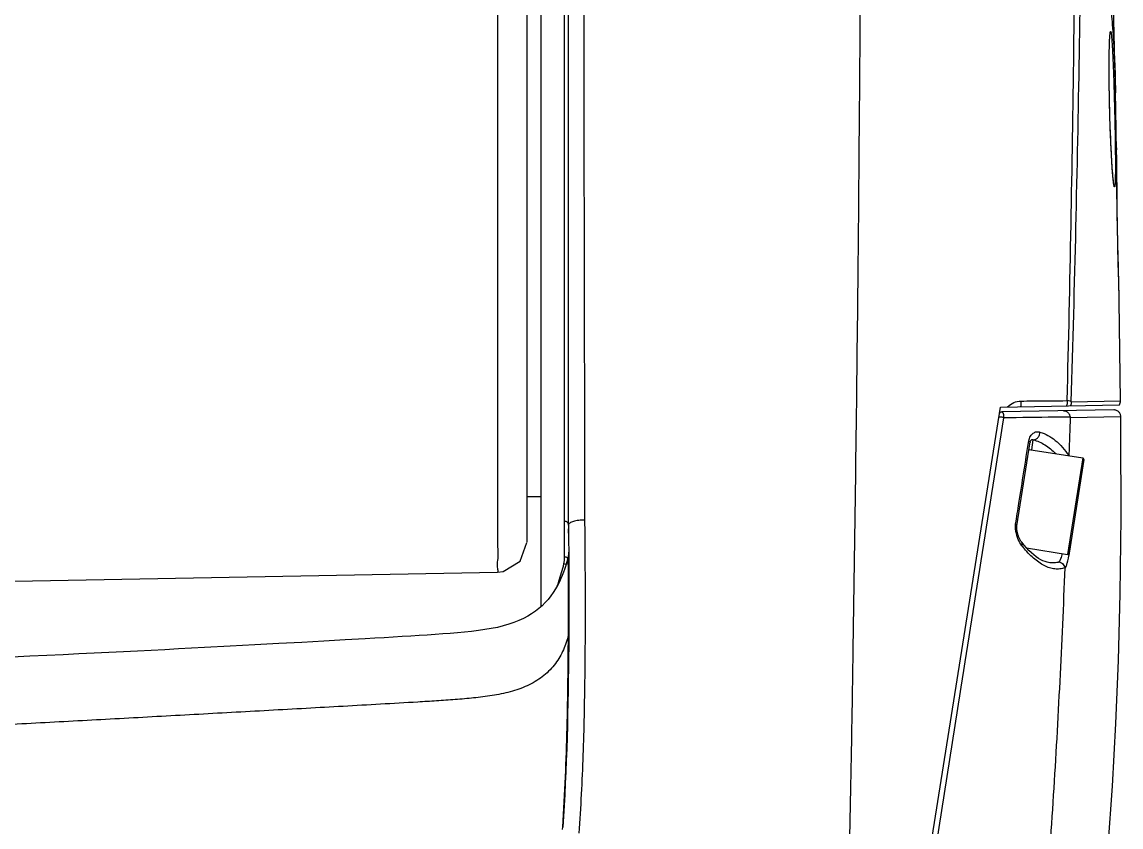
# Model space of a CAD drawing. Header units: millimetres. Extents: x 4086 to 8300, y 123 to 1549.
# Drawn here: x 6746.98 to 6766.68, y 700.57 to 715 of the extents above; entities that cross this region are included whole.
import ezdxf

# ---------------------------------------------------------------- set-up
doc = ezdxf.new("R2010")
doc.units = ezdxf.units.MM
doc.layers.add('外形图', color=7, linetype='Continuous')

msp = doc.modelspace()

# ---------------------------------------------------------------- linework, layer by layer
at = {"layer": '外形图'}
for p, q in [((6756.0301, 737.0939), (6756.0301, 705.6723)), ((6756.2791, 735.7355), (6756.2791, 704.5117)), ((6756.7791, 705.9797), (6756.7791, 724.6768)), ((6756.7054, 706.047), (6756.7054, 723.8703)), ((6766.4856, 714.7833), (6766.4856, 714.7837)), ((6766.4745, 714.5663), (6766.4755, 714.6012)), ((6766.4755, 714.6012), (6766.4767, 714.6324)), ((6766.4767, 714.6324), (6766.4778, 714.6601)), ((6766.4707, 714.3593), (6766.4717, 714.4354)), ((6766.4711, 714.4132), (6766.4712, 714.4181)), ((6766.4717, 714.4354), (6766.4725, 714.4838)), ((6766.4725, 714.4838), (6766.4734, 714.5272)), ((6766.4734, 714.5272), (6766.4745, 714.5663)), ((6766.5702, 714.2628), (6766.5818, 713.7288)), ((6766.5879, 713.4363), (6766.5817, 713.7288)), ((6766.6035, 712.6683), (6766.5879, 713.4363)), ((6766.497, 712.9101), (6766.4929, 713.0122)), ((6766.5011, 712.8166), (6766.497, 712.9101)), ((6766.5051, 712.7314), (6766.5011, 712.8166)), ((6766.5091, 712.6542), (6766.5051, 712.7314)), ((6766.5129, 712.5845), (6766.5091, 712.6542)), ((6766.601, 712.7018), (6766.6011, 712.7255)), ((6766.601, 712.6877), (6766.6011, 712.7089)), ((6766.6011, 712.6332), (6766.601, 712.6877)), ((6766.6011, 712.7255), (6766.6013, 712.7346)), ((6766.6011, 712.7089), (6766.6013, 712.7306)), ((6766.6015, 712.5508), (6766.6011, 712.6332)), ((6766.6022, 712.7309), (6766.6023, 712.7294)), ((6766.6029, 712.7031), (6766.6029, 712.7028)), ((6766.6049, 712.5728), (6766.6035, 712.6683)), ((6766.5165, 712.5216), (6766.5129, 712.5845)), ((6766.52, 712.4647), (6766.5165, 712.5216)), ((6766.5234, 712.4131), (6766.52, 712.4647)), ((6766.6021, 712.4575), (6766.6015, 712.5508)), ((6766.6033, 712.3377), (6766.6021, 712.4575)), ((6766.5266, 712.3665), (6766.5234, 712.4131)), ((6766.5297, 712.3244), (6766.5266, 712.3665)), ((6766.5326, 712.2866), (6766.5297, 712.3244)), ((6766.5354, 712.2529), (6766.5326, 712.2866)), ((6766.538, 712.223), (6766.5354, 712.2529)), ((6766.5405, 712.197), (6766.538, 712.223)), ((6766.6048, 712.2052), (6766.6033, 712.3377)), ((6766.6109, 712.0252), (6766.6088, 712.2212)), ((6766.5427, 712.1744), (6766.5405, 712.197)), ((6766.5448, 712.155), (6766.5427, 712.1744)), ((6766.5535, 712.0819), (6766.5534, 712.0828)), ((6766.6067, 712.0656), (6766.6048, 712.2052)), ((6766.6087, 711.9258), (6766.6067, 712.0656)), ((6766.6133, 711.8097), (6766.6109, 712.0252)), ((6766.6119, 711.7325), (6766.6087, 711.9258)), ((6766.6094, 711.8799), (6766.6094, 711.8806)), ((6766.6147, 711.575), (6766.6119, 711.7325)), ((6766.6159, 711.5811), (6766.6133, 711.8097)), ((6766.6178, 711.4147), (6766.6147, 711.575)), ((6766.6185, 711.3823), (6766.6159, 711.5811)), ((6766.6212, 711.2532), (6766.6178, 711.4147)), ((6766.6247, 711.0927), (6766.6212, 711.2532)), ((6766.6282, 710.9359), (6766.6247, 711.0927)), ((6766.6336, 710.7105), (6766.6282, 710.9359)), ((6766.6396, 710.4681), (6766.6336, 710.7105)), ((6766.6408, 710.4195), (6766.6396, 710.4681)), ((6766.6429, 710.3333), (6766.6408, 710.4195)), ((6766.6496, 710.0528), (6766.6429, 710.3333)), ((6766.6506, 709.995), (6766.6496, 710.0528)), ((6766.6505, 710.0002), (6766.6504, 710.0064)), ((6766.6506, 709.9946), (6766.6505, 710.0002)), ((6766.6712, 708.2051), (6766.6506, 709.995)), ((6766.6507, 709.9918), (6766.6506, 709.9946)), ((6761.1541, 686.8443), (6764.5197, 708.0943)), ((6764.5197, 708.0943), (6766.6578, 708.1317)), ((6765.791, 708.1895), (6766.6712, 708.2051)), ((6766.5527, 708.0429), (6764.5479, 708.0079)), ((6766.6799, 707.9188), (6765.7707, 707.9028)), ((6765.0808, 707.3274), (6765.1094, 707.5083)), ((6764.815, 705.9635), (6765.0541, 707.4729)), ((6765.0323, 707.3351), (6765.9953, 707.1826)), ((6765.0541, 707.4671), (6765.0565, 707.4743)), ((6765.9953, 707.1826), (6765.7215, 705.4541)), ((6766.0161, 707.154), (6765.7501, 705.4749)), ((6756.2791, 706.4868), (6756.0301, 706.4868)), ((6764.8147, 705.9613), (6764.8151, 705.9638)), ((6756.7792, 705.9096), (6756.7792, 705.9108)), ((6756.7795, 705.841), (6756.7792, 705.9096)), ((6756.7795, 705.8322), (6756.7795, 705.841)), ((6764.9861, 705.5706), (6765.7215, 705.4541)), ((6765.7574, 705.4736), (6765.7575, 705.474)), ((6750.712, 703.8067), (6750.2554, 703.7825)), ((6751.1549, 703.8305), (6750.712, 703.8067)), ((6751.5842, 703.8538), (6751.1549, 703.8305)), ((6751.9981, 703.8765), (6751.5842, 703.8538)), ((6752.3944, 703.8985), (6751.9981, 703.8765)), ((6752.7718, 703.9196), (6752.3944, 703.8985)), ((6753.131, 703.9401), (6752.7718, 703.9196)), ((6756.6687, 700.5674), (6756.6656, 700.5228))]:
    msp.add_line(p, q, dxfattribs=at)
for points in [[(6766.5702, 714.2628), (6766.5585, 714.781), (6766.5468, 715.2803), (6766.535, 715.7626), (6766.5232, 716.2287), (6766.5113, 716.6795), (6766.4995, 717.1159), (6766.4876, 717.5391), (6766.4758, 717.9499), (6766.4642, 718.3479), (6766.4526, 718.7328), (6766.4098, 720.1397)], [(6766.4796, 714.6959), (6766.4808, 714.7159), (6766.4814, 714.7247), (6766.482, 714.7329), (6766.4825, 714.7403), (6766.4831, 714.7471), (6766.4836, 714.7533), (6766.4842, 714.7589), (6766.4847, 714.7639), (6766.4852, 714.7684), (6766.4856, 714.7723), (6766.486, 714.7756), (6766.4864, 714.7784), (6766.4868, 714.7806), (6766.487, 714.7822), (6766.4872, 714.7832), (6766.4872, 714.7834)], [(6766.4778, 714.6601), (6766.479, 714.6847), (6766.4796, 714.6959)], [(6766.4929, 713.0122), (6766.4888, 713.1228), (6766.4868, 713.1813), (6766.4849, 713.2419), (6766.483, 713.3047), (6766.4812, 713.3696), (6766.4794, 713.4368), (6766.4777, 713.5063), (6766.4762, 713.5781), (6766.4747, 713.6523), (6766.4734, 713.7287), (6766.4723, 713.806), (6766.4713, 713.8831), (6766.4706, 713.9586), (6766.4701, 714.0317), (6766.4698, 714.1024), (6766.4697, 714.1705), (6766.4698, 714.2361), (6766.4702, 714.299), (6766.4707, 714.3593)], [(6766.6088, 712.2212), (6766.6082, 712.2812), (6766.6049, 712.5728)], [(6766.5476, 712.1311), (6766.5458, 712.1464), (6766.5448, 712.155)], [(6766.5551, 712.0823), (6766.5551, 712.0822), (6766.5551, 712.0823), (6766.5549, 712.083), (6766.5547, 712.0843), (6766.5543, 712.086), (6766.5538, 712.0883), (6766.5533, 712.0911), (6766.5528, 712.0944), (6766.5521, 712.0982), (6766.5515, 712.1024), (6766.5508, 712.1071), (6766.55, 712.1124), (6766.5493, 712.1181), (6766.5484, 712.1243), (6766.5476, 712.1311)], [(6766.0818, 696.3381), (6766.1231, 696.6832), (6766.2094, 697.4695), (6766.2935, 698.3116), (6766.3754, 699.2238), (6766.4546, 700.2232), (6766.5275, 701.3006), (6766.589, 702.4243), (6766.635, 703.5526), (6766.6665, 704.7549), (6766.6826, 706.1168), (6766.6815, 707.6523), (6766.6799, 707.9188)], [(6766.6799, 707.9188), (6766.6798, 707.9223), (6766.6787, 707.9352), (6766.6762, 707.9479), (6766.6725, 707.9603), (6766.6674, 707.9722), (6766.6612, 707.9835), (6766.6539, 707.9942), (6766.6455, 708.004), (6766.6361, 708.0129), (6766.6258, 708.0208), (6766.6148, 708.0276), (6766.6031, 708.0332), (6766.591, 708.0375), (6766.5784, 708.0406), (6766.5656, 708.0424), (6766.5527, 708.0429)], [(6765.0565, 707.4743), (6765.0593, 707.481), (6765.0625, 707.4872), (6765.0658, 707.4929), (6765.0693, 707.4978), (6765.0727, 707.5019), (6765.076, 707.5053), (6765.079, 707.5078), (6765.0815, 707.5097), (6765.0836, 707.5109), (6765.0849, 707.5115)], [(6765.0512, 707.4542), (6765.0522, 707.4597), (6765.0541, 707.4671)], [(6764.9025, 705.6698), (6764.8965, 705.6778), (6764.8889, 705.6889), (6764.8816, 705.7005), (6764.8748, 705.7124), (6764.8683, 705.7245), (6764.8623, 705.7367), (6764.8567, 705.7488), (6764.8516, 705.761), (6764.8468, 705.773), (6764.8424, 705.7849), (6764.8383, 705.7968), (6764.8346, 705.8085), (6764.8312, 705.8201), (6764.8281, 705.8316), (6764.8253, 705.8429), (6764.8229, 705.8539), (6764.8207, 705.8647), (6764.8189, 705.8752), (6764.8173, 705.8852), (6764.8161, 705.8949), (6764.8151, 705.9041), (6764.8143, 705.9129), (6764.8138, 705.9213), (6764.8134, 705.9292), (6764.8133, 705.9366), (6764.8134, 705.9436), (6764.8137, 705.9501), (6764.8141, 705.956), (6764.8147, 705.9613)], [(6755.505, 705.1341), (6755.605, 705.1455), (6755.9104, 705.3319), (6756.0301, 705.6694)], [(6764.9882, 705.5682), (6764.944, 705.6186), (6764.9025, 705.6698)], [(6765.3819, 705.3075), (6765.3577, 705.3127), (6765.3214, 705.3237), (6765.2836, 705.3389), (6765.2444, 705.3583), (6765.2041, 705.3821), (6765.1626, 705.4102), (6765.1201, 705.4429), (6765.0766, 705.4802), (6765.0326, 705.522), (6764.9882, 705.5682)], [(6756.7671, 705.3929), (6756.7597, 705.3636), (6756.7488, 705.3225), (6756.7367, 705.2796), (6756.7228, 705.234), (6756.7066, 705.185), (6756.6879, 705.1325), (6756.6664, 705.077), (6756.6419, 705.0191), (6756.614, 704.9594), (6756.5824, 704.8981), (6756.5466, 704.8353), (6756.506, 704.7715), (6756.4609, 704.7081), (6756.4118, 704.6467), (6756.3596, 704.5886), (6756.3044, 704.534), (6756.2459, 704.4825), (6756.1838, 704.434), (6756.1175, 704.3883), (6756.0466, 704.3452), (6755.9704, 704.3047), (6755.8885, 704.2669), (6755.8007, 704.232), (6755.707, 704.2001), (6755.6074, 704.1713), (6755.5025, 704.1459), (6755.3929, 704.1236), (6755.2792, 704.1044), (6755.1617, 704.0877), (6755.0407, 704.0732), (6754.9164, 704.0604), (6754.789, 704.0486), (6754.6587, 704.0376), (6754.5251, 704.0272), (6754.388, 704.0173), (6754.2469, 704.0077), (6754.1015, 703.9983), (6753.9513, 703.9889), (6753.7963, 703.9794), (6753.6367, 703.9698), (6753.4725, 703.96), (6753.3039, 703.9502), (6753.131, 703.9401)], [(6756.7813, 705.5143), (6756.7805, 705.4823), (6756.7776, 705.4505), (6756.7727, 705.4189), (6756.7671, 705.3929)], [(6727.2791, 704.6112), (6737.224, 704.7953), (6755.5054, 705.134)], [(6750.2554, 703.7825), (6749.7846, 703.758), (6749.5436, 703.7455), (6749.2989, 703.733), (6749.0504, 703.7205), (6748.7979, 703.7078), (6748.5401, 703.695), (6748.2753, 703.6819), (6748.0017, 703.6686), (6747.7177, 703.6549), (6747.4234, 703.6409), (6747.1195, 703.6266), (6746.8068, 703.6121)]]:
    msp.add_lwpolyline(points, dxfattribs=at)
for centre, radius, start, end in [((6752.8023, 709.7703), 13.8501, 0.97711, 1.29279), ((6766.4712, 708.2034), 0.2, 338.97569, 0.46932), ((6764.5488, 707.9579), 0.05, 91, 171), ((6765.6619, 707.2598), 0.0902, 335.49121, 338.13588), ((6762.9641, 706.7861), 2.8239, 8.86268, 9.43844), ((6765.9914, 707.1579), 0.025, 351, 81), ((6766.4011, 706.775), 1.8961, 217.98687, 219.10393), ((6756.17, 705.4051), 0.5386, 347.05882, 0.25188), ((6756.7109, 705.3342), 0.0722, 42.04608, 46.20893), ((6765.7254, 705.4788), 0.025, 261, 351), ((6763.4492, 705.8563), 2.3398, 350.46856, 350.58564)]:
    msp.add_arc(centre, radius, start, end, dxfattribs=at)
for points, knots in [([(6755.5043, 737.1262), (6755.5059, 735.4501), (6755.5002, 732.1003), (6755.516, 727.0746), (6755.4834, 722.8788), (6755.5278, 719.5133), (6755.4945, 717.0116), (6755.5061, 714.5984), (6755.5047, 712.3469), (6755.505, 710.3206), (6755.5055, 708.5775), (6755.5056, 707.3243), (6755.5038, 706.5009), (6755.5077, 706.0248), (6755.4993, 705.6577), (6755.5199, 705.3777), (6755.4838, 705.2375), (6755.5207, 705.1433), (6755.505, 705.1344)], [0, 0, 0, 0, 0.1571722, 0.3141259, 0.4712744, 0.5506291, 0.6297245, 0.705871, 0.7769228, 0.8408638, 0.8958723, 0.9404002, 0.9583288, 0.9731786, 0.9848502, 0.9932488, 0.9983053, 1, 1, 1, 1]), ([(6762.0527, 728.379), (6762.0523, 727.9005), (6762.0491, 727.1771), (6762.0477, 726.206), (6762.0483, 725.4641), (6762.049, 724.7168), (6762.0473, 723.7138), (6762.0409, 722.4539), (6762.0359, 720.9353), (6762.0311, 719.4087), (6762.0232, 717.8754), (6762.0126, 716.3363), (6762.0008, 714.7921), (6761.9846, 712.7229), (6761.9623, 710.124), (6761.9236, 706.9907), (6761.886, 704.3677), (6761.8525, 702.2606), (6761.8225, 700.6745), (6761.7828, 699.0854), (6761.7256, 697.4941), (6761.6406, 695.9016), (6761.5361, 694.5751), (6761.4255, 693.5154), (6761.3267, 692.7212), (6761.2082, 691.9287), (6761.0636, 691.1394), (6760.8858, 690.3553), (6760.6713, 689.5788), (6760.4076, 688.8152), (6760.0714, 688.0771), (6759.7138, 687.5002), (6759.3769, 687.0741), (6759.0074, 686.6728), (6758.4925, 686.2211), (6757.9347, 685.8243), (6757.4749, 685.526), (6757.1253, 685.3092), (6756.7721, 685.098), (6756.4147, 684.8934), (6756.0515, 684.6983), (6755.558, 684.455), (6755.0513, 684.2393), (6754.537, 684.0431), (6754.2131, 683.9266), (6753.9529, 683.8364), (6753.7572, 683.7701), (6753.5611, 683.705), (6753.3646, 683.6411), (6753.1678, 683.5783), (6753.0034, 683.5268), (6752.8718, 683.4861), (6752.773, 683.4558), (6752.6741, 683.4258), (6752.5751, 683.396), (6752.4761, 683.3664), (6752.3935, 683.3419), (6752.3274, 683.3224), (6752.2778, 683.3077), (6752.2365, 683.2956), (6752.2034, 683.2858), (6752.1786, 683.2785), (6752.158, 683.2723), (6752.1415, 683.2673), (6752.1291, 683.2635), (6752.1168, 683.2596), (6752.1066, 683.2563), (6752.0985, 683.2535), (6752.0926, 683.2514), (6752.0869, 683.2491), (6752.083, 683.2471), (6752.0791, 683.2448), (6752.0809, 683.2422), (6752.0835, 683.2417), (6752.0878, 683.2407), (6752.094, 683.2401), (6752.1019, 683.2396), (6752.1101, 683.2392), (6752.1214, 683.2387), (6752.1357, 683.2383), (6752.153, 683.238), (6752.1764, 683.2377), (6752.2174, 683.2372), (6752.2526, 683.237), (6752.2761, 683.2368)], [0, 0, 0, 0, 0.0285545, 0.0431776, 0.0579551, 0.0728346, 0.0877791, 0.1178126, 0.1480309, 0.1784116, 0.2089242, 0.2395467, 0.2702694, 0.3010917, 0.36304, 0.4253849, 0.4881098, 0.5195999, 0.5511619, 0.5827869, 0.6144674, 0.6461951, 0.677963, 0.6938653, 0.709784, 0.7257222, 0.7416818, 0.7576673, 0.7736867, 0.7897412, 0.8058375, 0.8219938, 0.8301024, 0.8382277, 0.8545202, 0.8708666, 0.8790472, 0.8872283, 0.8954137, 0.903607, 0.9118087, 0.9200158, 0.9364355, 0.9446501, 0.9528675, 0.9569771, 0.9610871, 0.9651975, 0.9693083, 0.9734194, 0.9775308, 0.9795866, 0.9816425, 0.9836984, 0.9857545, 0.9878107, 0.9898671, 0.9908955, 0.9919239, 0.9929526, 0.993467, 0.9939815, 0.9944962, 0.9947535, 0.9950108, 0.995268, 0.9955245, 0.995652, 0.995778, 0.9958999, 0.9960076, 0.9960711, 0.9961068, 0.9961603, 0.9962255, 0.9963727, 0.9965313, 0.9966957, 0.9968634, 0.9972047, 0.9975503, 0.9978983, 0.9985975, 1, 1, 1, 1]), ([(6765.7164, 708.2092), (6765.744, 709.2588), (6765.7898, 711.3505), (6765.8392, 714.472), (6765.8742, 717.5542), (6765.8917, 719.5943), (6765.8987, 720.6047)], [0, 0, 0, 0, 0.2540828, 0.5063044, 0.7554762, 1, 1, 1, 1]), ([(6765.791, 708.1895), (6765.8227, 709.2311), (6765.8772, 711.3069), (6765.9397, 714.4048), (6765.9858, 717.4644), (6766.0075, 719.4898), (6766.0156, 720.4932)], [0, 0, 0, 0, 0.2540448, 0.5062124, 0.7553737, 1, 1, 1, 1]), ([(6757.044, 720.1535), (6757.0453, 718.991), (6757.0513, 714.295), (6757.0597, 709.5991), (6757.0674, 706.0656)], [0, 0, 0, 0, 0.2475503, 1, 1, 1, 1]), ([(6766.4367, 715.6244), (6766.4473, 715.5775), (6766.4667, 715.4739), (6766.5014, 715.2297), (6766.5357, 714.8569), (6766.5654, 714.3312), (6766.5772, 713.9461), (6766.5816, 713.7368)], [0, 0, 0, 0, 0.0762121, 0.166741, 0.3902169, 0.6686007, 1, 1, 1, 1]), ([(6766.4712, 714.4181), (6766.4723, 714.4935), (6766.4743, 714.5959), (6766.4801, 714.7177), (6766.4835, 714.7641), (6766.4856, 714.7833)], [0, 0, 0, 0, 0.6184993, 0.8409609, 1, 1, 1, 1]), ([(6766.4856, 714.7837), (6766.4865, 714.7914), (6766.4878, 714.802), (6766.4901, 714.8144), (6766.4919, 714.8205), (6766.4932, 714.8242), (6766.4955, 714.8266), (6766.4981, 714.8248), (6766.4995, 714.8212), (6766.5015, 714.8156), (6766.5032, 714.8077), (6766.5051, 714.7976), (6766.5079, 714.7797), (6766.5112, 714.7517), (6766.5151, 714.7116), (6766.519, 714.6631), (6766.523, 714.6065), (6766.5269, 714.5421), (6766.5308, 714.4703), (6766.5347, 714.3917), (6766.54, 714.2748), (6766.5463, 714.1156), (6766.5533, 713.9122), (6766.562, 713.6206), (6766.571, 713.2536), (6766.5786, 712.837), (6766.5814, 712.5708), (6766.5816, 712.4486)], [0, 0, 0, 0, 0.0096692, 0.0131307, 0.0156805, 0.0173451, 0.0182599, 0.0191048, 0.020649, 0.0230629, 0.0263826, 0.0306187, 0.0357741, 0.0488327, 0.0654737, 0.0855769, 0.1090215, 0.1356786, 0.1653661, 0.1978731, 0.2329906, 0.3101576, 0.3948139, 0.4847436, 0.6708201, 0.8488184, 1, 1, 1, 1]), ([(6766.5534, 712.0828), (6766.5504, 712.1014), (6766.5449, 712.1463), (6766.5335, 712.2638), (6766.5196, 712.4584), (6766.504, 712.7387), (6766.49, 713.067), (6766.479, 713.4205), (6766.47, 713.8721), (6766.4683, 714.2032), (6766.4711, 714.4132)], [0, 0, 0, 0, 0.0242743, 0.0580889, 0.151878, 0.2750301, 0.4191434, 0.5743334, 0.7299115, 1, 1, 1, 1]), ([(6766.6094, 711.8806), (6766.6066, 712.0559), (6766.6032, 712.3296), (6766.6007, 712.6034), (6766.601, 712.7018)], [0, 0, 0, 0, 0.6402253, 1, 1, 1, 1]), ([(6766.6013, 712.7346), (6766.6013, 712.7367), (6766.6018, 712.746), (6766.6021, 712.7342), (6766.6022, 712.7309)], [0, 0, 0, 0, 0.3815422, 1, 1, 1, 1]), ([(6766.6023, 712.7294), (6766.6023, 712.7277), (6766.6026, 712.7189), (6766.6028, 712.7102), (6766.6029, 712.7031)], [0, 0, 0, 0, 0.1959096, 1, 1, 1, 1]), ([(6766.5816, 712.4486), (6766.5816, 712.4092), (6766.5815, 712.3365), (6766.5804, 712.237), (6766.5785, 712.1574), (6766.5757, 712.0987), (6766.5727, 712.0637), (6766.5694, 712.0471), (6766.5675, 712.0426), (6766.5662, 712.0407), (6766.5641, 712.0409), (6766.5628, 712.043), (6766.5614, 712.046), (6766.5599, 712.0505), (6766.5584, 712.0563), (6766.556, 712.0669), (6766.5545, 712.0757), (6766.5535, 712.0819)], [0, 0, 0, 0, 0.2608153, 0.4814281, 0.6581305, 0.7881371, 0.8694918, 0.8918095, 0.8985243, 0.9026491, 0.9056961, 0.9103752, 0.9177636, 0.9281104, 0.9414906, 0.9579297, 1, 1, 1, 1]), ([(6766.6489, 710.0827), (6766.6467, 710.1863), (6766.6403, 710.439), (6766.6254, 711.038), (6766.615, 711.5336), (6766.6094, 711.8799)], [0, 0, 0, 0, 0.17281, 0.421926, 1, 1, 1, 1]), ([(6764.6501, 708.0966), (6764.681, 708.1303), (6764.7558, 708.1831), (6764.845, 708.2013), (6764.8877, 708.2017)], [0, 0, 0, 0, 0.5171081, 1, 1, 1, 1]), ([(6764.8877, 708.2017), (6764.8887, 708.1932), (6764.8911, 708.1593), (6764.8865, 708.1249), (6764.879, 708.1006)], [0, 0, 0, 0, 0.2520948, 1, 1, 1, 1]), ([(6764.8877, 708.2017), (6764.9595, 708.2024), (6765.2358, 708.205), (6765.512, 708.2075), (6765.7164, 708.2092)], [0, 0, 0, 0, 0.2601246, 1, 1, 1, 1]), ([(6765.7164, 708.2092), (6765.7172, 708.2012), (6765.7187, 708.1696), (6765.7137, 708.1376), (6765.7064, 708.1151)], [0, 0, 0, 0, 0.2519694, 1, 1, 1, 1]), ([(6765.791, 708.1895), (6765.7877, 708.1917), (6765.7789, 708.1956), (6765.7541, 708.2029), (6765.7325, 708.2067), (6765.7164, 708.2092)], [0, 0, 0, 0, 0.1521949, 0.3697603, 1, 1, 1, 1]), ([(6764.5777, 707.9007), (6764.3228, 706.2912), (6763.8107, 703.0568), (6763.1684, 698.9981), (6762.6486, 695.7101), (6762.2499, 693.1832), (6761.8464, 690.6243), (6761.5761, 688.9043), (6761.4399, 688.0484)], [0, 0, 0, 0, 0.2432401, 0.488793, 0.6133402, 0.7401132, 0.8706395, 1, 1, 1, 1]), ([(6764.5777, 707.9007), (6764.5705, 707.9057), (6764.5526, 707.9123), (6764.5296, 707.9156), (6764.5112, 707.9144), (6764.4988, 707.9117), (6764.4899, 707.9058), (6764.4891, 707.9009)], [0, 0, 0, 0, 0.2748425, 0.5863291, 0.7275141, 0.8457095, 1, 1, 1, 1]), ([(6764.5479, 708.0079), (6764.5596, 708.0081), (6764.5696, 707.9862), (6764.5744, 707.9649), (6764.5782, 707.9378), (6764.5784, 707.9162), (6764.5777, 707.9007)], [0, 0, 0, 0, 0.3031374, 0.4381483, 0.6001481, 1, 1, 1, 1]), ([(6765.7711, 707.9153), (6765.6774, 707.9142), (6765.2796, 707.9095), (6764.8818, 707.9046), (6764.5777, 707.9007)], [0, 0, 0, 0, 0.2355643, 1, 1, 1, 1]), ([(6765.6489, 708.0271), (6765.6645, 708.0274), (6765.6963, 708.0213), (6765.737, 707.9939), (6765.7642, 707.9523), (6765.7713, 707.9192), (6765.7707, 707.9028)], [0, 0, 0, 0, 0.242546, 0.4891385, 0.7444697, 1, 1, 1, 1]), ([(6764.7932, 705.9996), (6764.8129, 706.1239), (6764.8916, 706.6207), (6764.9702, 707.1176), (6765.0292, 707.4901)], [0, 0, 0, 0, 0.2501991, 1, 1, 1, 1]), ([(6765.0292, 707.4901), (6765.0338, 707.5194), (6765.0529, 707.5713), (6765.1037, 707.6286), (6765.1661, 707.6562), (6765.2096, 707.6529), (6765.2296, 707.6469)], [0, 0, 0, 0, 0.3100294, 0.5620439, 0.7822359, 1, 1, 1, 1]), ([(6765.0292, 707.4901), (6765.0314, 707.4885), (6765.0387, 707.4827), (6765.0453, 707.4754), (6765.0483, 707.4694)], [0, 0, 0, 0, 0.2862106, 1, 1, 1, 1]), ([(6765.0849, 707.5115), (6765.0887, 707.513), (6765.0976, 707.5142), (6765.1057, 707.5107), (6765.1094, 707.5083)], [0, 0, 0, 0, 0.4790686, 1, 1, 1, 1]), ([(6765.1094, 707.5083), (6765.1245, 707.5074), (6765.157, 707.5145), (6765.1965, 707.5465), (6765.2231, 707.5928), (6765.2295, 707.6289), (6765.2294, 707.6469)], [0, 0, 0, 0, 0.2240478, 0.4696998, 0.7333314, 1, 1, 1, 1]), ([(6765.1094, 707.5083), (6765.1828, 707.4877), (6765.33, 707.4206), (6765.4547, 707.3186), (6765.5132, 707.2594)], [0, 0, 0, 0, 0.4777163, 1, 1, 1, 1]), ([(6765.2296, 707.6469), (6765.3292, 707.6169), (6765.5303, 707.5013), (6765.6787, 707.3272), (6765.7457, 707.2262)], [0, 0, 0, 0, 0.4619644, 1, 1, 1, 1]), ([(6765.0483, 707.4694), (6765.049, 707.4682), (6765.051, 707.4634), (6765.0517, 707.4579), (6765.0511, 707.4541)], [0, 0, 0, 0, 0.2706473, 1, 1, 1, 1]), ([(6765.7457, 707.2262), (6765.7463, 707.2278), (6765.7487, 707.2352), (6765.7494, 707.243), (6765.7496, 707.249)], [0, 0, 0, 0, 0.2281409, 1, 1, 1, 1]), ([(6756.7791, 705.9797), (6756.7791, 705.9884), (6756.7751, 706.0062), (6756.753, 706.0361), (6756.724, 706.0467), (6756.7054, 706.047)], [0, 0, 0, 0, 0.2395865, 0.4866298, 1, 1, 1, 1]), ([(6756.7086, 705.4075), (6756.7081, 705.5076), (6756.7069, 705.7207), (6756.7054, 705.9339), (6756.7054, 706.047)], [0, 0, 0, 0, 0.4695976, 1, 1, 1, 1]), ([(6757.0674, 706.0656), (6757.0318, 706.0675), (6756.9792, 706.0665), (6756.9122, 706.0573), (6756.8682, 706.0471), (6756.8314, 706.034), (6756.8033, 706.0184), (6756.7844, 706.0008), (6756.7791, 705.9861), (6756.7791, 705.9797)], [0, 0, 0, 0, 0.3357004, 0.4939776, 0.6373949, 0.7609039, 0.8613145, 0.9387632, 1, 1, 1, 1]), ([(6757.0674, 706.0656), (6757.0676, 705.949), (6757.0695, 705.7157), (6757.0736, 705.2487), (6757.076, 704.6646), (6757.0754, 703.9632), (6757.0675, 703.0271), (6757.0478, 702.0907), (6757.0086, 701.1549), (6756.9797, 700.6874), (6756.9618, 700.454)], [0, 0, 0, 0, 0.0623211, 0.1246892, 0.2495175, 0.3744589, 0.4994932, 0.7497446, 0.8748992, 1, 1, 1, 1]), ([(6764.7989, 705.8621), (6764.7968, 705.8737), (6764.7923, 705.9027), (6764.7882, 705.9487), (6764.7906, 705.983), (6764.7932, 705.9996)], [0, 0, 0, 0, 0.2557892, 0.6363286, 1, 1, 1, 1]), ([(6764.8151, 705.9638), (6764.816, 705.9698), (6764.8112, 705.9848), (6764.8, 705.9944), (6764.7932, 705.9994)], [0, 0, 0, 0, 0.420277, 1, 1, 1, 1]), ([(6764.9067, 705.608), (6764.8798, 705.6425), (6764.8346, 705.7247), (6764.8077, 705.8141), (6764.7989, 705.8621)], [0, 0, 0, 0, 0.4729542, 1, 1, 1, 1]), ([(6764.9067, 705.608), (6764.9107, 705.6189), (6764.9155, 705.6404), (6764.9085, 705.6621), (6764.9025, 705.6698)], [0, 0, 0, 0, 0.5456801, 1, 1, 1, 1]), ([(6765.6752, 705.2137), (6765.6611, 705.2082), (6765.6322, 705.1993), (6765.5725, 705.1878), (6765.4941, 705.1884), (6765.399, 705.2102), (6765.2661, 705.2673), (6765.1011, 705.3869), (6764.9863, 705.5095), (6764.9297, 705.5791)], [0, 0, 0, 0, 0.0514598, 0.1025863, 0.2060522, 0.3148983, 0.4319435, 0.6952883, 1, 1, 1, 1]), ([(6765.7575, 705.474), (6765.7604, 705.4917), (6765.7722, 705.5683), (6765.781, 705.6455), (6765.7866, 705.7049)], [0, 0, 0, 0, 0.2303302, 1, 1, 1, 1]), ([(6756.7609, 705.3863), (6756.754, 705.3929), (6756.7375, 705.4035), (6756.7182, 705.4073), (6756.7086, 705.4075)], [0, 0, 0, 0, 0.4957726, 1, 1, 1, 1]), ([(6756.7671, 705.3929), (6756.7674, 705.392), (6756.7672, 705.3901), (6756.7675, 705.3864), (6756.7675, 705.3799), (6756.7677, 705.3707), (6756.7678, 705.3596), (6756.7681, 705.3448), (6756.7683, 705.3264), (6756.7685, 705.3042), (6756.7688, 705.282), (6756.7691, 705.2524), (6756.7697, 705.2155), (6756.7699, 705.1711), (6756.7703, 705.112), (6756.7707, 705.0381), (6756.771, 704.9494), (6756.7712, 704.8607), (6756.7714, 704.7719), (6756.7715, 704.6537), (6756.7715, 704.5058), (6756.7712, 704.3284), (6756.7706, 704.151), (6756.77, 704.0327), (6756.7697, 703.9736)], [0, 0, 0, 0, 0.0019488, 0.0038998, 0.0078065, 0.0156191, 0.0234317, 0.0312442, 0.0468693, 0.0624944, 0.0781195, 0.0937446, 0.1249948, 0.1562449, 0.1874951, 0.2499955, 0.3124959, 0.3749962, 0.4374966, 0.499997, 0.6249977, 0.7499985, 0.8749992, 1, 1, 1, 1]), ([(6765.5762, 705.3174), (6765.5887, 705.3362), (6765.6102, 705.386), (6765.6245, 705.4378), (6765.6316, 705.4681)], [0, 0, 0, 0, 0.4203868, 1, 1, 1, 1]), ([(6765.6745, 705.1927), (6765.6836, 705.2064), (6765.7005, 705.2408), (6765.7312, 705.3325), (6765.747, 705.4113), (6765.7566, 705.4689)], [0, 0, 0, 0, 0.1706286, 0.3949361, 1, 1, 1, 1]), ([(6756.5735, 704.8824), (6756.5847, 704.9117), (6756.6327, 705.0433), (6756.6706, 705.1785), (6756.6949, 705.2845)], [0, 0, 0, 0, 0.2236231, 1, 1, 1, 1]), ([(6765.6752, 705.2137), (6765.6479, 704.5344), (6765.5876, 703.1749), (6765.4736, 701.1351), (6765.3257, 699.0939), (6765.1629, 697.3937), (6764.9995, 696.0354), (6764.8558, 695.018), (6764.6851, 694.0038), (6764.4829, 692.9944), (6764.2485, 691.991), (6763.9816, 690.9946), (6763.6744, 690.0088), (6763.4318, 689.3636), (6763.2971, 689.0466)], [0, 0, 0, 0, 0.1242311, 0.2486596, 0.3733052, 0.498181, 0.5607045, 0.6232837, 0.685921, 0.7486164, 0.8113676, 0.8741773, 0.937053, 1, 1, 1, 1]), ([(6765.5762, 705.3174), (6765.5455, 705.3078), (6765.4803, 705.2967), (6765.4146, 705.3017), (6765.3819, 705.3075)], [0, 0, 0, 0, 0.4928183, 1, 1, 1, 1]), ([(6765.5762, 705.3174), (6765.6029, 705.3105), (6765.6529, 705.2778), (6765.6744, 705.2216), (6765.6751, 705.1936)], [0, 0, 0, 0, 0.4960008, 1, 1, 1, 1]), ([(6756.7697, 703.9736), (6756.7444, 703.8843), (6756.6794, 703.7066), (6756.5283, 703.459), (6756.3123, 703.2467), (6756.0397, 703.088), (6755.7324, 702.9827), (6755.4083, 702.9177), (6755.0776, 702.878), (6754.7447, 702.8502), (6754.4111, 702.8265), (6753.9658, 702.7991), (6753.4091, 702.767), (6752.7409, 702.7294), (6752.0727, 702.6924), (6751.4045, 702.6553), (6750.5135, 702.606), (6749.3997, 702.5448), (6748.0631, 702.4722), (6746.7264, 702.4005), (6745.3897, 702.3299), (6744.0528, 702.2606), (6742.7159, 702.1926), (6740.9331, 702.1041), (6738.7042, 701.9978), (6736.9209, 701.9185), (6736.0291, 701.8807)], [0, 0, 0, 0, 0.0131042, 0.0265695, 0.0406367, 0.0554124, 0.070725, 0.0863149, 0.1020143, 0.1177489, 0.1334938, 0.1492435, 0.180747, 0.2122523, 0.2437583, 0.2752644, 0.3067707, 0.3697838, 0.432798, 0.4958133, 0.5588301, 0.6218484, 0.6848684, 0.7478903, 0.8739404, 1, 1, 1, 1]), ([(6756.7698, 703.9738), (6756.7683, 703.7123), (6756.7638, 703.1696), (6756.748, 702.3342), (6756.7197, 701.46), (6756.6889, 700.8673), (6756.6687, 700.5674)], [0, 0, 0, 0, 0.2301848, 0.4776542, 0.7353991, 1, 1, 1, 1]), ([(6756.7698, 703.9738), (6756.7718, 703.9804), (6756.7789, 704.007), (6756.7823, 704.0346), (6756.7826, 704.0552)], [0, 0, 0, 0, 0.2522341, 1, 1, 1, 1])]:
    msp.add_open_spline(points, degree=3, knots=knots, dxfattribs=at)
for points in [[(6765.7909, 708.1895), (6765.7911, 708.1647), (6765.7866, 708.1395), (6765.7778, 708.1163)], [(6765.7711, 707.9153), (6765.7642, 707.6932), (6765.757, 707.4711), (6765.7496, 707.249)], [(6756.7791, 705.9797), (6756.7791, 705.3802), (6756.8188, 702.5707), (6756.6746, 700.5668)], [(6756.7344, 705.2721), (6756.7228, 705.2795), (6756.7087, 705.2839), (6756.6949, 705.2845)]]:
    msp.add_open_spline(points, degree=3, dxfattribs=at)

doc.saveas('drawing.dxf')
